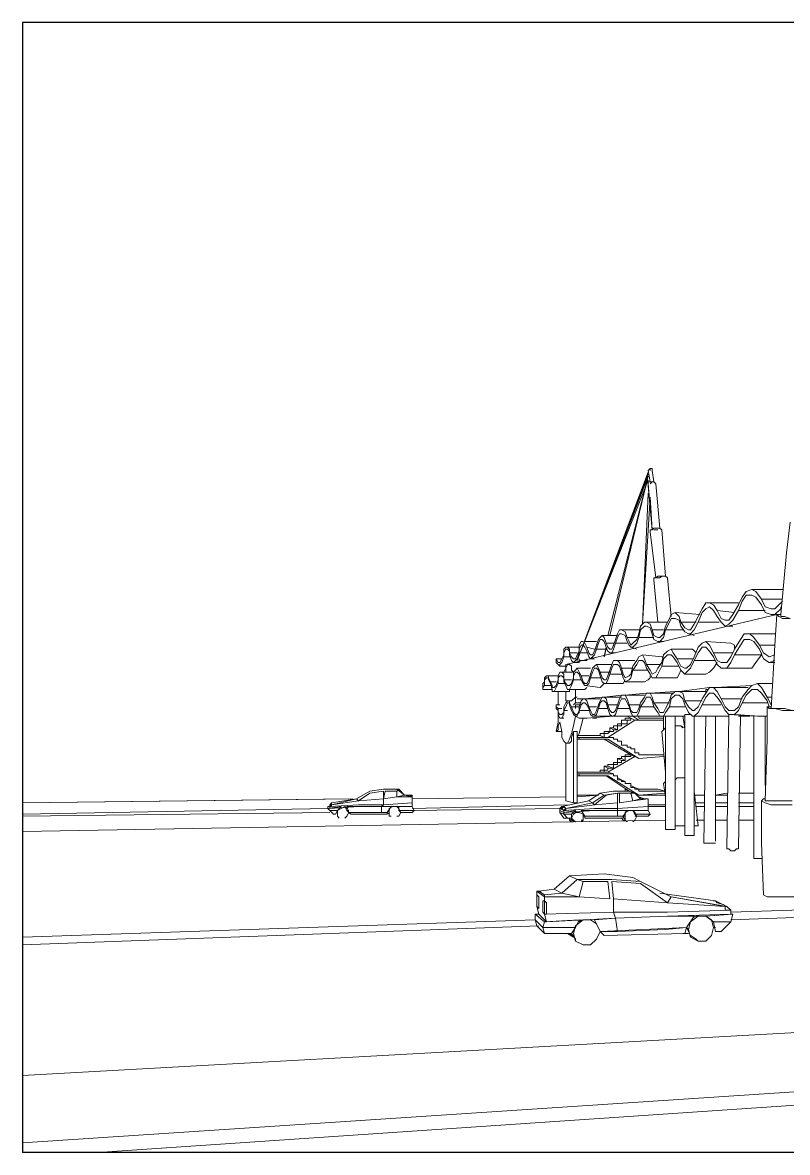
# Model space of a CAD drawing. Header units: millimetres. Extents: x 462 to 740, y -508 to -73.
# Drawn here: x 596.89 to 611.72, y -118.62 to -96.72 of the extents above; entities that cross this region are included whole.
import ezdxf

# ---------------------------------------------------------------- set-up
doc = ezdxf.new("R2010")
doc.units = ezdxf.units.MM
doc.header["$LTSCALE"] = 0.1

msp = doc.modelspace()

# ---------------------------------------------------------------- linework, layer by layer
for p, q in [((596.885, -96.719), (596.885, -118.621)), ((631.811, -96.719), (596.885, -96.719)), ((631.811, -118.621), (596.885, -118.621))]:
    msp.add_line(p, q)
at = {"color": 7, "lineweight": 0}
for points in [[(607.641, -109.087), (609.018, -105.474), (607.641, -109.087), (609.018, -105.437)], [(609.018, -105.586), (607.641, -109.087), (609.018, -105.511)], [(607.641, -109.087), (609.018, -105.511)], [(609.018, -105.511), (608.236, -108.602)], [(609.018, -105.511), (608.236, -108.602)], [(608.273, -108.602), (609.018, -105.511)], [(609.055, -105.363), (609.018, -105.4)], [(609.018, -105.4), (609.055, -105.623)], [(609.018, -105.4), (609.019, -105.4)], [(609.092, -105.363), (609.055, -105.363)], [(609.055, -105.4), (609.055, -105.363)], [(609.055, -105.4), (609.056, -105.4)], [(609.092, -105.4), (609.092, -105.363)], [(609.129, -105.623), (609.092, -105.4)], [(609.092, -105.4), (609.093, -105.4)], [(609.092, -105.4), (609.093, -105.4)], [(609.055, -105.623), (609.018, -105.623)], [(609.018, -105.623), (609.018, -105.66)], [(609.018, -105.697), (609.092, -106.554), (609.018, -105.66)], [(609.018, -105.66), (609.019, -105.66)], [(609.055, -105.66), (609.092, -105.623)], [(609.129, -105.623), (609.092, -105.623), (609.055, -105.623)], [(609.129, -105.623), (609.092, -105.623)], [(609.166, -105.66), (609.129, -105.623)], [(609.241, -106.517), (609.166, -105.66)], [(609.166, -105.66), (609.167, -105.66)], [(609.018, -105.846), (608.906, -108.379), (609.018, -105.846), (609.018, -105.846)], [(609.055, -105.921), (608.906, -108.379), (609.055, -105.921), (609.055, -105.921)], [(609.055, -105.921), (609.092, -106.554)], [(611.772, -106.405), (611.698, -107.001), (611.586, -108.192)], [(609.092, -106.554), (609.055, -106.554), (609.055, -106.592)], [(609.055, -106.592), (609.166, -107.485)], [(609.204, -106.517), (609.129, -106.517), (609.092, -106.554)], [(609.204, -106.554), (609.166, -106.554), (609.129, -106.554)], [(609.278, -106.592), (609.278, -106.554), (609.241, -106.517), (609.204, -106.517)], [(609.352, -107.448), (609.278, -106.554)], [(609.129, -107.522), (609.129, -107.485), (609.166, -107.485)], [(609.129, -107.522), (609.204, -108.342)], [(609.278, -107.448), (609.204, -107.448), (609.166, -107.485)], [(609.166, -107.485), (609.241, -107.485)], [(609.241, -107.485), (609.278, -107.448)], [(609.389, -107.485), (609.352, -107.448), (609.278, -107.448)], [(609.464, -108.23), (609.389, -107.485)], [(609.389, -107.522), (609.389, -107.485)], [(611.027, -107.709), (610.916, -107.746), (610.841, -107.858)], [(611.102, -107.746), (611.027, -107.709)], [(611.623, -107.709), (611.027, -107.709)], [(611.213, -107.895), (611.102, -107.746)], [(610.208, -107.969), (610.134, -107.969), (610.06, -108.081)], [(610.283, -108.007), (610.208, -107.969)], [(610.767, -107.969), (610.208, -107.969)], [(610.916, -107.821), (610.841, -107.932), (610.767, -108.118)], [(610.841, -107.858), (610.767, -108.007)], [(611.213, -108.007), (611.102, -107.858), (611.027, -107.821), (610.916, -107.821)], [(611.288, -108.044), (611.213, -107.895)], [(611.213, -107.895), (611.623, -107.895)], [(611.586, -107.969), (611.474, -108.081), (611.399, -108.081), (611.288, -108.044)], [(611.623, -107.932), (611.586, -107.969)], [(611.511, -108.192), (607.417, -109.161)], [(609.538, -108.155), (609.464, -108.192), (609.427, -108.268)], [(609.614, -108.23), (609.538, -108.155)], [(610.023, -108.192), (609.538, -108.155)], [(610.06, -108.081), (609.985, -108.23)], [(609.985, -108.342), (610.06, -108.155)], [(610.134, -108.081), (610.06, -108.155)], [(610.357, -108.23), (610.283, -108.118), (610.208, -108.044), (610.134, -108.081)], [(610.357, -108.118), (610.283, -108.007)], [(610.431, -108.268), (610.357, -108.118)], [(610.357, -108.118), (610.693, -108.155)], [(610.656, -108.192), (610.581, -108.305), (610.506, -108.305), (610.431, -108.268)], [(610.767, -108.007), (610.656, -108.192)], [(610.656, -108.305), (610.767, -108.118)], [(611.288, -108.118), (610.767, -108.118)], [(611.586, -108.081), (611.474, -108.192), (611.399, -108.192), (611.288, -108.155), (611.213, -108.007)], [(611.399, -108.192), (611.511, -108.192)], [(611.474, -108.081), (611.436, -108.081)], [(611.436, -108.081), (611.474, -108.081)], [(611.511, -108.192), (611.474, -108.788)], [(611.586, -108.192), (611.511, -108.192)], [(611.623, -108.268), (611.548, -108.23), (611.511, -108.192)], [(611.586, -108.081), (611.586, -108.044)], [(611.586, -108.23), (611.586, -108.192)], [(608.943, -108.417), (608.869, -108.491), (608.832, -108.64)], [(608.869, -108.417), (608.832, -108.565)], [(608.981, -108.342), (608.943, -108.342), (608.869, -108.417)], [(609.092, -108.565), (609.055, -108.454), (608.981, -108.417), (608.943, -108.417)], [(609.055, -108.379), (608.981, -108.342)], [(609.389, -108.342), (608.981, -108.342)], [(609.092, -108.491), (609.055, -108.379)], [(609.352, -108.417), (609.315, -108.565)], [(609.464, -108.268), (609.427, -108.342), (609.352, -108.491)], [(609.427, -108.268), (609.352, -108.417)], [(609.651, -108.417), (609.614, -108.305), (609.538, -108.268), (609.464, -108.268)], [(609.651, -108.342), (609.614, -108.23)], [(609.725, -108.454), (609.651, -108.342)], [(609.651, -108.342), (609.948, -108.342)], [(609.911, -108.491), (609.837, -108.565), (609.799, -108.565), (609.725, -108.528), (609.651, -108.417)], [(609.911, -108.379), (609.837, -108.491), (609.799, -108.491), (609.725, -108.454)], [(609.985, -108.23), (609.911, -108.379)], [(609.911, -108.491), (609.985, -108.342)], [(610.394, -108.342), (609.985, -108.342)], [(610.656, -108.305), (610.581, -108.379), (610.506, -108.417), (610.431, -108.342), (610.357, -108.23)], [(610.506, -108.417), (610.656, -108.417)], [(611.586, -108.23), (611.66, -108.23)], [(611.772, -108.268), (611.623, -108.268)], [(611.66, -108.23), (611.772, -108.268)], [(608.124, -108.602), (608.087, -108.64), (608.05, -108.677)], [(608.162, -108.64), (608.124, -108.602)], [(608.422, -108.602), (608.124, -108.602)], [(608.422, -108.565), (608.385, -108.677)], [(608.496, -108.491), (608.459, -108.491), (608.422, -108.565)], [(608.422, -108.64), (608.459, -108.565)], [(608.609, -108.714), (608.572, -108.602), (608.496, -108.565), (608.459, -108.565)], [(608.572, -108.528), (608.496, -108.491)], [(608.869, -108.491), (608.496, -108.491)], [(608.609, -108.64), (608.572, -108.528)], [(608.832, -108.565), (608.795, -108.677)], [(609.129, -108.602), (609.092, -108.491)], [(609.092, -108.491), (609.315, -108.491)], [(609.315, -108.64), (609.241, -108.714), (609.204, -108.714), (609.129, -108.677), (609.092, -108.565)], [(609.315, -108.565), (609.241, -108.64), (609.204, -108.64), (609.129, -108.602)], [(609.315, -108.64), (609.352, -108.491)], [(609.352, -108.491), (609.688, -108.491)], [(609.799, -108.565), (609.911, -108.602)], [(610.99, -108.565), (610.879, -108.565), (610.804, -108.677)], [(611.065, -108.64), (610.99, -108.565)], [(611.474, -108.565), (610.99, -108.565)], [(607.417, -108.825), (607.38, -108.864), (607.38, -108.975)], [(607.417, -108.825), (607.454, -108.825), (607.491, -108.864)], [(607.678, -108.825), (607.454, -108.825)], [(607.715, -108.714), (607.678, -108.788), (607.678, -108.901)], [(607.827, -108.901), (607.79, -108.825), (607.753, -108.788), (607.715, -108.788), (607.678, -108.864)], [(607.753, -108.714), (607.715, -108.714)], [(608.013, -108.714), (607.79, -108.714)], [(607.79, -108.751), (607.827, -108.825)], [(607.79, -108.751), (607.791, -108.751)], [(607.827, -108.825), (607.976, -108.864)], [(607.864, -108.938), (607.827, -108.825)], [(608.013, -108.788), (607.976, -108.901)], [(608.124, -108.677), (608.087, -108.677), (608.05, -108.751), (608.013, -108.864)], [(608.05, -108.677), (608.013, -108.788)], [(608.199, -108.825), (608.162, -108.714), (608.124, -108.677)], [(608.199, -108.751), (608.162, -108.64)], [(608.199, -108.864), (608.162, -109.012), (608.199, -108.825)], [(608.199, -108.825), (608.162, -109.012)], [(608.236, -108.825), (608.199, -108.751)], [(608.199, -108.751), (608.347, -108.751)], [(608.347, -108.864), (608.31, -108.938), (608.273, -108.938), (608.236, -108.901), (608.199, -108.825)], [(608.347, -108.788), (608.31, -108.864), (608.273, -108.864), (608.236, -108.825)], [(608.385, -108.677), (608.347, -108.788)], [(608.347, -108.864), (608.385, -108.751)], [(608.385, -108.751), (608.422, -108.64)], [(608.609, -108.751), (608.385, -108.751)], [(608.646, -108.714), (608.609, -108.64)], [(608.609, -108.64), (608.795, -108.64)], [(608.795, -108.751), (608.72, -108.825), (608.683, -108.825), (608.646, -108.788), (608.609, -108.714)], [(608.795, -108.677), (608.72, -108.751), (608.683, -108.788), (608.646, -108.714)], [(608.683, -108.825), (608.795, -108.864)], [(608.795, -108.751), (608.832, -108.64)], [(609.129, -108.64), (608.832, -108.64)], [(609.204, -108.714), (609.315, -108.714)], [(610.06, -108.825), (609.985, -108.938), (609.911, -109.087)], [(609.985, -108.825), (609.911, -109.012)], [(610.134, -108.714), (610.06, -108.751), (609.985, -108.825)], [(610.283, -109.012), (610.208, -108.901), (610.134, -108.825), (610.06, -108.825)], [(610.208, -108.788), (610.134, -108.714)], [(610.618, -108.751), (610.134, -108.714)], [(610.283, -108.938), (610.208, -108.788)], [(610.693, -108.788), (610.618, -108.751)], [(610.804, -108.677), (610.693, -108.864)], [(610.693, -108.975), (610.804, -108.788)], [(610.693, -108.864), (610.693, -108.788)], [(610.804, -108.788), (610.879, -108.677)], [(611.176, -108.864), (611.065, -108.714), (610.99, -108.677), (610.879, -108.677)], [(611.176, -108.788), (611.065, -108.64)], [(611.25, -108.938), (611.176, -108.788)], [(611.176, -108.788), (611.474, -108.788)], [(611.474, -108.788), (611.399, -110.017)], [(607.231, -109.05), (607.231, -109.124)], [(607.268, -109.124), (607.231, -109.05)], [(607.343, -109.05), (607.231, -109.05)], [(607.38, -108.975), (607.343, -109.05), (607.305, -109.124)], [(607.38, -109.012), (607.343, -109.124)], [(607.491, -108.975), (607.491, -108.901), (607.454, -108.864), (607.417, -108.864), (607.38, -108.938), (607.38, -109.012)], [(607.53, -109.012), (607.38, -109.012)], [(607.491, -108.864), (607.491, -108.938)], [(607.491, -108.938), (607.641, -108.938)], [(607.678, -108.938), (607.641, -109.05), (607.604, -109.087), (607.567, -109.124), (607.53, -109.087), (607.491, -108.975)], [(607.53, -109.012), (607.491, -108.938)], [(607.678, -108.901), (607.641, -108.975), (607.604, -109.05), (607.567, -109.05), (607.53, -109.012)], [(607.641, -109.05), (607.641, -109.087)], [(607.678, -108.864), (607.678, -108.938)], [(607.678, -108.938), (607.679, -108.938)], [(607.678, -109.087), (607.678, -109.05)], [(607.715, -108.938), (607.827, -108.938)], [(607.901, -109.05), (607.864, -109.012), (607.827, -108.901)], [(607.827, -109.087), (607.827, -109.05)], [(607.864, -108.938), (607.901, -108.975), (607.939, -108.975)], [(607.976, -108.975), (607.939, -109.012), (607.901, -109.05)], [(607.901, -109.05), (607.976, -109.05)], [(607.976, -108.901), (607.939, -108.975)], [(607.976, -108.975), (608.013, -108.864)], [(608.013, -108.864), (608.199, -108.864)], [(608.273, -108.938), (608.385, -108.938)], [(608.906, -108.975), (608.832, -109.012), (608.795, -109.087)], [(608.943, -109.05), (608.906, -108.975)], [(609.278, -109.012), (608.906, -108.975)], [(608.981, -109.161), (608.943, -109.05)], [(609.389, -108.975), (609.315, -109.05), (609.278, -109.198)], [(609.315, -108.975), (609.278, -109.124)], [(609.315, -109.012), (609.278, -109.012)], [(609.464, -108.864), (609.389, -108.901), (609.315, -108.975)], [(609.576, -109.124), (609.501, -109.012), (609.464, -108.975), (609.389, -108.975)], [(609.501, -108.938), (609.464, -108.864)], [(609.874, -108.864), (609.464, -108.864)], [(609.576, -109.05), (609.501, -108.938)], [(609.651, -109.198), (609.576, -109.05)], [(609.576, -109.05), (609.874, -109.05)], [(609.911, -109.012), (609.837, -109.161)], [(609.948, -108.938), (609.874, -108.864)], [(610.357, -109.087), (610.283, -108.938)], [(610.283, -108.938), (610.656, -108.938)], [(610.618, -109.124), (610.543, -109.235), (610.431, -109.235), (610.357, -109.161), (610.283, -109.012)], [(610.618, -109.012), (610.543, -109.124), (610.431, -109.124), (610.357, -109.087)], [(610.693, -108.864), (610.618, -109.012)], [(610.618, -109.124), (610.693, -108.975)], [(611.213, -108.975), (610.693, -108.975)], [(611.213, -108.975), (611.102, -109.124), (611.027, -109.235), (610.916, -109.235)], [(611.474, -109.087), (611.362, -109.124), (611.25, -109.05), (611.176, -108.864)], [(611.213, -108.975), (611.213, -108.938)], [(611.474, -108.975), (611.362, -109.012), (611.25, -108.938)], [(607.231, -109.124), (607.268, -109.161)], [(607.305, -109.124), (607.268, -109.124)], [(607.268, -109.161), (607.305, -109.198)], [(607.343, -109.124), (607.305, -109.161), (607.305, -109.198)], [(607.305, -109.198), (607.417, -109.198)], [(607.417, -109.235), (607.38, -109.31)], [(607.417, -109.161), (607.417, -109.31)], [(607.417, -109.235), (607.454, -109.161), (607.491, -109.161)], [(607.567, -109.31), (607.53, -109.273), (607.53, -109.198), (607.491, -109.161)], [(607.567, -109.124), (607.641, -109.124)], [(607.641, -109.235), (607.604, -109.273), (607.567, -109.31)], [(607.678, -109.087), (607.678, -109.124), (607.641, -109.124)], [(607.641, -109.087), (607.642, -109.087)], [(607.678, -109.31), (607.641, -109.235)], [(607.901, -109.235), (607.641, -109.235)], [(607.678, -109.087), (607.827, -109.087)], [(607.678, -109.087), (607.753, -109.087)], [(607.753, -109.087), (607.754, -109.087)], [(607.939, -109.235), (607.901, -109.347)], [(607.976, -109.198), (607.939, -109.235)], [(608.013, -109.235), (607.976, -109.235), (607.939, -109.31)], [(607.976, -109.198), (608.013, -109.161), (608.05, -109.235)], [(608.31, -109.161), (608.013, -109.161)], [(608.087, -109.384), (608.05, -109.273), (608.013, -109.235)], [(608.087, -109.31), (608.05, -109.235)], [(608.273, -109.273), (608.236, -109.384)], [(608.347, -109.161), (608.31, -109.235), (608.273, -109.347)], [(608.31, -109.161), (608.273, -109.273)], [(608.422, -109.087), (608.347, -109.087), (608.31, -109.161)], [(608.496, -109.31), (608.459, -109.198), (608.422, -109.161), (608.347, -109.161)], [(608.459, -109.124), (608.422, -109.087)], [(608.757, -109.087), (608.422, -109.087)], [(608.496, -109.235), (608.459, -109.124)], [(608.534, -109.347), (608.496, -109.235)], [(608.496, -109.235), (608.72, -109.235)], [(608.72, -109.198), (608.683, -109.347)], [(608.683, -109.421), (608.72, -109.273)], [(608.795, -109.087), (608.72, -109.198)], [(608.72, -109.273), (608.795, -109.161)], [(609.018, -109.273), (608.72, -109.273)], [(608.757, -109.087), (608.759, -109.087)], [(608.795, -109.161), (608.832, -109.087)], [(608.981, -109.235), (608.943, -109.124), (608.906, -109.087), (608.832, -109.087)], [(609.055, -109.273), (608.981, -109.161)], [(608.981, -109.161), (609.241, -109.161)], [(609.204, -109.347), (609.166, -109.421), (609.092, -109.421), (609.055, -109.347), (608.981, -109.235)], [(609.204, -109.235), (609.166, -109.31), (609.092, -109.347), (609.055, -109.273)], [(609.278, -109.124), (609.204, -109.235)], [(609.204, -109.347), (609.278, -109.198)], [(609.614, -109.198), (609.278, -109.198)], [(609.651, -109.273), (609.614, -109.347), (609.576, -109.421), (609.501, -109.421)], [(609.576, -109.124), (609.651, -109.273)], [(609.837, -109.161), (609.762, -109.235), (609.725, -109.235), (609.651, -109.198)], [(609.837, -109.235), (609.762, -109.31), (609.725, -109.347), (609.651, -109.273)], [(609.837, -109.235), (609.911, -109.087)], [(610.32, -109.087), (609.911, -109.087)], [(610.357, -109.124), (610.283, -109.235), (610.208, -109.31), (610.134, -109.347)], [(610.431, -109.235), (610.916, -109.235)], [(611.362, -109.124), (611.474, -109.124)], [(607.008, -109.497), (606.971, -109.534)], [(607.082, -109.384), (607.045, -109.384), (607.008, -109.421)], [(607.008, -109.46), (607.045, -109.421)], [(607.008, -109.421), (607.008, -109.497)], [(607.008, -109.571), (607.008, -109.46)], [(607.12, -109.534), (607.082, -109.46), (607.082, -109.421), (607.045, -109.421)], [(607.082, -109.421), (607.082, -109.384)], [(607.268, -109.384), (607.082, -109.384)], [(607.12, -109.497), (607.082, -109.421)], [(607.157, -109.571), (607.12, -109.497)], [(607.12, -109.497), (607.231, -109.497)], [(607.268, -109.46), (607.231, -109.571)], [(607.343, -109.31), (607.305, -109.31), (607.268, -109.384)], [(607.305, -109.384), (607.268, -109.421), (607.268, -109.534)], [(607.268, -109.384), (607.268, -109.46)], [(607.38, -109.497), (607.38, -109.421), (607.343, -109.384), (607.305, -109.384)], [(607.38, -109.347), (607.343, -109.31)], [(607.567, -109.31), (607.343, -109.31)], [(607.38, -109.46), (607.38, -109.347)], [(607.417, -109.534), (607.38, -109.46)], [(607.38, -109.46), (607.53, -109.46)], [(607.53, -109.571), (607.491, -109.645), (607.454, -109.645), (607.417, -109.571), (607.38, -109.497)], [(607.567, -109.421), (607.53, -109.534)], [(607.53, -109.571), (607.567, -109.46)], [(607.604, -109.31), (607.567, -109.384), (607.567, -109.46)], [(607.567, -109.31), (607.567, -109.421)], [(607.715, -109.46), (607.567, -109.46)], [(607.715, -109.46), (607.678, -109.347), (607.641, -109.31), (607.604, -109.31)], [(607.715, -109.384), (607.678, -109.31)], [(607.753, -109.497), (607.715, -109.384)], [(607.715, -109.384), (607.864, -109.384)], [(607.79, -109.571), (607.753, -109.534), (607.715, -109.46)], [(607.753, -109.497), (607.79, -109.534), (607.827, -109.534)], [(607.864, -109.46), (607.827, -109.534)], [(607.901, -109.347), (607.864, -109.46)], [(607.864, -109.534), (607.901, -109.421)], [(607.901, -109.421), (607.939, -109.31)], [(608.087, -109.421), (607.901, -109.421)], [(608.124, -109.421), (608.087, -109.31)], [(608.087, -109.31), (608.273, -109.31)], [(608.236, -109.46), (608.199, -109.534), (608.162, -109.534), (608.124, -109.497), (608.087, -109.384)], [(608.236, -109.384), (608.199, -109.46), (608.162, -109.46), (608.124, -109.421)], [(608.236, -109.46), (608.273, -109.347)], [(608.496, -109.347), (608.273, -109.347)], [(608.683, -109.421), (608.646, -109.46), (608.572, -109.497), (608.534, -109.421), (608.496, -109.31)], [(608.572, -109.46), (608.534, -109.534), (608.496, -109.534)], [(608.683, -109.347), (608.646, -109.384), (608.572, -109.421), (608.534, -109.347)], [(608.572, -109.497), (608.943, -109.497)], [(609.055, -109.384), (609.055, -109.421), (609.018, -109.46), (608.943, -109.497)], [(609.092, -109.421), (609.501, -109.421)], [(609.725, -109.347), (610.134, -109.347)], [(606.971, -109.534), (606.971, -109.571), (606.971, -109.608)], [(607.008, -109.571), (606.971, -109.608), (606.971, -109.645)], [(606.971, -109.608), (606.971, -109.645)], [(606.971, -109.645), (607.157, -109.645)], [(607.12, -109.571), (607.008, -109.571)], [(607.231, -109.608), (607.194, -109.683), (607.157, -109.683), (607.157, -109.645), (607.12, -109.534)], [(607.231, -109.571), (607.194, -109.608), (607.157, -109.608), (607.157, -109.571)], [(607.157, -109.683), (607.454, -109.683)], [(607.231, -109.608), (607.268, -109.534)], [(607.417, -109.534), (607.268, -109.534)], [(607.268, -109.906), (607.268, -109.72), (607.268, -109.683)], [(607.305, -109.683), (607.307, -109.683)], [(607.305, -109.683), (607.307, -109.683)], [(607.53, -109.534), (607.491, -109.571), (607.454, -109.571), (607.417, -109.534)], [(607.417, -109.683), (607.417, -109.869)], [(607.491, -109.645), (607.491, -109.683), (607.454, -109.683)], [(607.454, -109.645), (607.753, -109.645)], [(607.604, -109.645), (607.605, -109.645)], [(607.604, -109.645), (607.604, -109.72), (607.604, -109.794)], [(607.827, -109.608), (607.79, -109.645), (607.753, -109.645)], [(607.864, -109.534), (607.827, -109.571), (607.79, -109.571)], [(607.79, -109.571), (608.087, -109.608)], [(608.162, -109.534), (608.124, -109.571), (608.087, -109.608)], [(608.162, -109.534), (608.496, -109.534)], [(608.572, -109.757), (608.981, -109.72)], [(608.981, -109.72), (608.943, -109.794), (608.869, -109.906)], [(608.981, -109.72), (609.055, -109.72), (609.092, -109.794)], [(609.055, -109.72), (609.538, -109.683)], [(609.427, -109.72), (609.055, -109.72)], [(609.538, -109.683), (609.464, -109.757), (609.427, -109.869)], [(609.427, -109.72), (609.428, -109.72)], [(609.464, -109.72), (609.427, -109.72)], [(609.501, -109.72), (609.464, -109.72), (609.427, -109.72)], [(609.501, -109.72), (609.464, -109.72)], [(609.464, -109.72), (609.465, -109.72)], [(609.501, -109.72), (609.502, -109.72)], [(609.501, -109.72), (609.502, -109.72)], [(609.538, -109.683), (609.614, -109.683), (609.688, -109.72)], [(609.614, -109.683), (610.208, -109.608)], [(610.134, -109.683), (609.614, -109.683)], [(609.688, -109.72), (609.725, -109.869)], [(610.208, -109.608), (610.134, -109.72), (610.06, -109.831)], [(610.431, -109.906), (610.357, -109.794), (610.283, -109.72), (610.208, -109.72), (610.134, -109.794), (610.06, -109.943)], [(610.171, -109.645), (610.134, -109.645)], [(610.134, -109.645), (610.134, -109.72)], [(610.134, -109.645), (610.135, -109.645)], [(610.208, -109.608), (610.283, -109.608), (610.357, -109.683)], [(610.953, -109.608), (610.283, -109.608)], [(610.32, -109.608), (611.027, -109.571)], [(610.431, -109.831), (610.357, -109.683)], [(611.027, -109.571), (610.953, -109.645), (610.841, -109.794)], [(611.325, -109.869), (611.213, -109.72), (611.139, -109.645), (611.027, -109.645), (610.916, -109.757)], [(611.027, -109.571), (611.139, -109.534), (611.213, -109.608)], [(611.139, -109.534), (611.436, -109.534)], [(611.436, -109.534), (611.139, -109.534)], [(611.213, -109.608), (611.325, -109.794)], [(607.305, -109.943), (607.231, -109.943)], [(607.231, -109.943), (607.231, -109.98), (607.268, -110.017)], [(607.231, -109.943), (607.231, -109.98)], [(607.231, -109.943), (607.232, -109.943)], [(607.268, -109.906), (607.268, -109.943)], [(607.454, -109.869), (607.417, -109.906), (607.38, -109.98)], [(607.417, -109.869), (607.454, -109.869)], [(607.53, -110.055), (607.491, -109.943), (607.491, -109.906), (607.454, -109.906), (607.417, -109.98)], [(607.454, -109.869), (607.491, -109.869), (607.491, -109.906)], [(607.491, -109.869), (607.53, -109.869)], [(607.53, -109.869), (607.491, -109.869)], [(607.491, -109.906), (607.53, -109.98)], [(607.604, -109.794), (607.53, -109.869)], [(607.604, -109.906), (607.567, -109.943)], [(607.641, -109.794), (607.604, -109.794)], [(607.604, -109.906), (607.604, -109.794)], [(607.715, -109.906), (607.604, -109.906)], [(607.604, -109.943), (607.715, -109.943)], [(607.604, -109.943), (607.605, -109.943)], [(607.604, -110.017), (607.604, -109.943)], [(607.641, -109.831), (607.753, -109.831)], [(607.753, -109.831), (607.715, -109.869), (607.678, -109.98)], [(607.715, -109.943), (607.678, -110.055)], [(607.864, -110.017), (607.827, -109.943), (607.79, -109.906), (607.753, -109.906), (607.715, -109.943)], [(607.753, -109.831), (607.79, -109.831), (607.827, -109.869)], [(607.79, -109.831), (608.124, -109.794)], [(608.087, -109.831), (607.79, -109.831)], [(607.827, -109.869), (607.864, -109.98)], [(608.05, -109.943), (608.013, -110.055), (607.976, -110.13)], [(608.124, -109.794), (608.087, -109.869), (608.05, -109.943)], [(608.087, -109.906), (608.05, -110.017)], [(608.124, -109.869), (608.087, -109.906)], [(608.162, -109.794), (608.124, -109.794)], [(608.124, -109.869), (608.162, -109.869)], [(608.162, -109.794), (608.496, -109.757)], [(608.496, -109.794), (608.162, -109.794)], [(608.199, -109.831), (608.162, -109.794)], [(608.236, -110.017), (608.199, -109.906), (608.162, -109.869)], [(608.199, -109.831), (608.236, -109.943)], [(608.236, -109.943), (608.422, -109.943)], [(608.422, -109.943), (608.385, -110.055), (608.347, -110.093), (608.31, -110.093), (608.273, -110.055), (608.236, -109.943)], [(608.496, -109.757), (608.459, -109.831), (608.422, -109.943)], [(608.459, -109.906), (608.422, -110.017)], [(608.646, -109.98), (608.609, -109.906), (608.572, -109.831), (608.496, -109.831), (608.459, -109.906)], [(608.496, -109.757), (608.572, -109.757), (608.609, -109.831)], [(608.943, -109.757), (608.572, -109.757)], [(608.609, -109.831), (608.646, -109.943)], [(608.869, -109.943), (608.646, -109.943)], [(608.646, -109.943), (608.683, -110.055)], [(608.869, -109.906), (608.832, -110.017), (608.795, -110.093), (608.72, -110.093)], [(608.943, -109.869), (608.869, -109.98)], [(609.129, -109.98), (609.092, -109.869), (609.055, -109.794), (608.981, -109.794), (608.943, -109.869)], [(609.092, -109.794), (609.129, -109.906)], [(609.427, -109.869), (609.352, -110.017), (609.315, -110.093), (609.241, -110.093), (609.204, -110.017), (609.129, -109.906)], [(609.129, -109.906), (609.427, -109.906)], [(609.464, -109.831), (609.427, -109.98)], [(609.725, -109.943), (609.688, -109.831), (609.614, -109.757), (609.538, -109.757), (609.464, -109.831)], [(610.06, -109.831), (609.985, -109.98), (609.911, -110.055), (609.874, -110.055), (609.799, -109.98), (609.725, -109.869)], [(610.06, -109.869), (609.725, -109.869)], [(609.725, -109.943), (609.799, -110.093)], [(610.06, -109.943), (609.985, -110.093)], [(610.431, -109.943), (610.06, -109.943)], [(610.841, -109.794), (610.767, -109.98), (610.693, -110.055), (610.581, -110.055), (610.506, -109.98), (610.431, -109.831)], [(610.431, -109.831), (610.841, -109.831)], [(610.581, -110.13), (610.506, -110.055), (610.431, -109.906)], [(610.841, -109.906), (610.767, -110.055)], [(610.916, -109.757), (610.841, -109.906)], [(610.841, -109.906), (611.325, -109.906)], [(611.325, -109.794), (611.399, -109.943)], [(611.325, -109.794), (611.399, -109.794)], [(611.325, -109.869), (611.362, -109.98)], [(611.399, -109.943), (611.4, -109.943)], [(607.268, -110.055), (607.231, -110.017), (607.231, -109.98)], [(607.268, -110.13), (607.268, -110.279), (607.231, -110.464)], [(607.268, -110.017), (607.343, -110.017)], [(607.268, -110.093), (607.268, -110.017)], [(607.268, -110.055), (607.268, -110.13)], [(607.268, -110.055), (607.269, -110.055)], [(607.305, -110.13), (607.268, -110.093)], [(607.268, -110.13), (607.305, -110.204)], [(607.38, -109.98), (607.38, -110.093), (607.343, -110.13), (607.305, -110.13)], [(607.38, -110.13), (607.343, -110.204), (607.305, -110.204)], [(607.417, -109.98), (607.38, -110.055)], [(607.38, -110.055), (607.454, -110.055)], [(607.38, -110.055), (607.38, -110.13)], [(607.53, -109.98), (607.678, -109.98)], [(607.678, -109.98), (607.678, -110.093), (607.641, -110.13), (607.604, -110.13), (607.567, -110.093), (607.53, -109.98)], [(607.604, -110.167), (607.567, -110.13), (607.53, -110.055)], [(607.567, -110.353), (607.604, -110.167)], [(607.641, -110.13), (607.641, -110.167), (607.604, -110.167)], [(607.604, -110.167), (607.678, -110.204)], [(607.678, -110.055), (607.641, -110.13)], [(607.678, -110.055), (607.864, -110.055)], [(607.827, -110.204), (608.347, -110.167)], [(607.864, -109.98), (608.013, -109.98)], [(607.939, -110.13), (607.901, -110.055), (607.864, -109.98)], [(607.864, -110.017), (607.901, -110.13)], [(607.976, -110.167), (607.939, -110.167), (607.901, -110.13)], [(607.976, -110.13), (607.939, -110.13)], [(607.939, -110.167), (608.72, -110.167)], [(607.976, -110.167), (608.013, -110.13)], [(608.05, -110.017), (608.013, -110.13)], [(608.05, -110.017), (608.236, -110.017)], [(608.236, -110.017), (608.273, -110.13)], [(608.273, -110.13), (608.31, -110.167)], [(608.385, -110.13), (608.347, -110.167), (608.31, -110.167)], [(608.31, -110.167), (609.129, -110.167)], [(608.422, -110.017), (608.385, -110.13)], [(608.422, -110.017), (608.646, -110.017)], [(608.609, -110.167), (608.683, -110.204)], [(608.72, -110.167), (608.683, -110.093), (608.646, -109.98)], [(608.72, -110.093), (608.683, -110.055)], [(608.832, -110.093), (608.795, -110.167), (608.72, -110.167)], [(608.72, -110.167), (608.757, -110.167)], [(608.72, -110.167), (609.352, -110.167)], [(608.832, -110.241), (608.72, -110.167)], [(608.869, -109.98), (608.832, -110.093)], [(608.832, -110.204), (608.832, -110.167)], [(608.869, -109.98), (609.129, -109.98)], [(609.241, -110.167), (609.204, -110.093), (609.129, -109.98)], [(609.129, -110.167), (609.166, -110.167)], [(609.352, -110.093), (609.315, -110.167), (609.241, -110.167)], [(609.241, -110.167), (609.725, -110.167)], [(609.315, -110.167), (609.315, -110.427)], [(609.427, -109.98), (609.352, -110.093)], [(609.352, -110.167), (609.352, -112.364)], [(609.427, -109.98), (609.725, -109.98)], [(609.538, -110.167), (609.651, -110.167)], [(609.538, -112.364), (609.538, -110.167)], [(609.651, -110.167), (609.688, -110.167)], [(609.725, -110.39), (609.688, -110.167)], [(609.799, -110.13), (609.762, -110.13), (609.725, -110.13)], [(609.725, -110.13), (609.725, -112.476)], [(609.799, -110.093), (609.874, -110.167)], [(609.799, -110.13), (609.837, -110.13)], [(609.985, -110.093), (609.911, -110.167), (609.874, -110.167)], [(609.874, -110.167), (610.581, -110.167)], [(609.911, -110.167), (610.134, -110.167)], [(609.911, -112.476), (609.911, -110.167)], [(610.134, -110.167), (610.097, -112.625)], [(610.32, -112.588), (610.32, -110.167)], [(610.581, -110.13), (610.543, -112.736)], [(610.767, -110.055), (610.693, -110.13), (610.581, -110.13)], [(610.581, -110.13), (611.102, -110.167)], [(611.176, -110.167), (610.693, -110.13), (611.139, -110.167)], [(610.767, -112.736), (610.804, -110.13)], [(610.767, -110.167), (610.916, -110.167)], [(610.916, -110.167), (610.99, -110.167)], [(611.065, -110.167), (611.065, -112.922)], [(611.102, -110.167), (611.103, -110.167)], [(611.213, -110.167), (611.176, -110.167), (611.139, -110.167)], [(611.288, -110.167), (611.25, -110.167), (611.213, -110.167)], [(611.325, -109.98), (611.325, -110.613), (611.288, -111.805)], [(611.288, -110.167), (611.325, -110.167)], [(611.288, -111.508), (611.288, -110.167)], [(611.474, -110.017), (611.362, -110.017), (611.325, -109.98), (611.399, -109.98)], [(611.436, -110.017), (611.399, -110.017)], [(611.436, -110.017), (611.511, -110.017)], [(611.846, -110.055), (611.623, -110.055), (611.474, -110.017)], [(611.511, -110.017), (611.66, -110.017)], [(611.66, -110.017), (611.809, -110.055)], [(607.305, -110.279), (607.268, -110.353), (607.268, -110.427)], [(607.305, -110.204), (607.38, -110.204)], [(607.305, -110.279), (607.307, -110.279)], [(607.305, -110.279), (607.307, -110.279)], [(607.454, -110.689), (607.417, -110.689), (607.38, -110.651), (607.343, -110.576), (607.343, -110.464), (607.305, -110.279)], [(607.305, -110.279), (607.307, -110.279)], [(607.567, -110.353), (607.53, -110.502)], [(607.715, -110.353), (607.678, -110.502), (607.641, -110.576)], [(607.678, -110.204), (607.827, -110.204)], [(607.715, -110.353), (607.753, -110.204)], [(607.827, -110.204), (607.828, -110.204)], [(607.939, -110.204), (608.013, -110.204)], [(608.013, -110.204), (608.014, -110.204)], [(608.236, -110.576), (608.757, -110.241)], [(608.347, -110.353), (608.422, -110.353)], [(608.422, -110.353), (608.347, -110.353)], [(608.347, -110.353), (608.347, -110.39)], [(608.422, -110.316), (608.496, -110.316)], [(608.422, -110.316), (608.422, -110.353)], [(608.422, -110.353), (608.496, -110.353)], [(608.422, -110.353), (608.496, -110.353)], [(608.422, -110.427), (608.422, -110.353)], [(608.496, -110.241), (608.496, -110.316)], [(608.609, -110.241), (608.496, -110.241)], [(608.496, -110.316), (608.609, -110.316)], [(608.496, -110.353), (608.496, -110.316)], [(608.572, -110.204), (608.572, -110.241)], [(608.683, -110.204), (608.572, -110.204)], [(608.609, -110.241), (608.683, -110.241)], [(608.609, -110.316), (608.609, -110.241)], [(608.757, -110.241), (608.683, -110.204)], [(608.683, -110.241), (608.683, -110.204)], [(608.757, -110.241), (608.832, -110.241)], [(609.315, -110.204), (608.832, -110.204)], [(608.832, -110.241), (609.315, -110.241)], [(609.725, -110.39), (609.651, -110.353), (609.538, -110.353)], [(609.538, -110.353), (609.576, -110.353)], [(609.576, -110.353), (609.651, -110.353), (609.688, -110.39)], [(607.268, -110.427), (607.231, -110.464)], [(607.231, -110.464), (607.343, -110.464)], [(607.53, -110.502), (607.491, -110.613), (607.454, -110.689)], [(607.53, -110.576), (607.53, -110.651), (607.491, -110.689), (607.454, -110.689)], [(607.567, -110.464), (607.53, -110.576)], [(607.641, -110.464), (607.567, -110.464)], [(607.567, -111.843), (607.567, -110.464)], [(607.641, -111.843), (607.641, -110.464)], [(608.087, -110.539), (607.641, -110.539)], [(607.678, -110.576), (607.641, -110.576)], [(607.678, -110.613), (607.678, -110.576)], [(607.678, -110.576), (608.347, -110.576)], [(608.087, -110.502), (608.162, -110.502)], [(608.162, -110.502), (608.087, -110.502)], [(608.087, -110.502), (608.087, -110.539)], [(608.162, -110.576), (608.087, -110.539)], [(608.162, -110.464), (608.273, -110.464)], [(608.273, -110.464), (608.162, -110.464)], [(608.162, -110.464), (608.162, -110.502)], [(608.236, -110.502), (608.162, -110.502)], [(608.236, -110.502), (608.162, -110.502)], [(608.162, -110.576), (608.162, -110.502)], [(608.162, -110.576), (608.236, -110.576)], [(608.236, -110.502), (608.273, -110.464)], [(608.347, -110.576), (608.236, -110.576)], [(608.273, -110.39), (608.347, -110.427)], [(608.347, -110.39), (608.273, -110.39)], [(608.273, -110.39), (608.273, -110.464)], [(608.347, -110.464), (608.273, -110.464)], [(608.273, -110.464), (608.347, -110.464)], [(608.347, -110.39), (608.422, -110.427)], [(608.422, -110.427), (608.347, -110.427)], [(608.347, -110.464), (608.347, -110.427)], [(608.347, -110.613), (608.347, -110.576)], [(609.315, -110.427), (609.278, -110.464)], [(609.278, -110.464), (609.352, -111.247)], [(609.352, -110.39), (609.315, -110.427)], [(607.417, -110.689), (607.417, -111.805)], [(607.417, -110.689), (607.454, -110.689)], [(607.641, -110.613), (607.678, -110.613)], [(607.678, -110.613), (608.236, -110.613)], [(608.162, -110.613), (608.683, -110.912)], [(608.832, -110.986), (608.236, -110.613)], [(608.422, -110.613), (608.347, -110.613)], [(608.347, -110.613), (608.422, -110.613)], [(608.422, -110.651), (608.422, -110.613)], [(608.496, -110.651), (608.422, -110.651)], [(608.422, -110.651), (608.496, -110.651)], [(608.496, -110.726), (608.496, -110.651)], [(608.609, -110.726), (608.496, -110.726)], [(608.496, -110.726), (608.609, -110.726)], [(608.609, -110.763), (608.609, -110.726)], [(608.609, -110.763), (608.683, -110.763)], [(608.683, -110.763), (608.609, -110.763)], [(608.683, -110.8), (608.683, -110.763)], [(608.757, -110.8), (608.683, -110.8)], [(608.683, -110.8), (608.757, -110.8)], [(608.757, -110.874), (608.757, -110.8)], [(608.236, -111.247), (608.757, -110.949)], [(608.422, -110.986), (608.496, -111.023)], [(608.496, -110.986), (608.422, -110.986)], [(608.422, -110.986), (608.422, -111.06)], [(608.496, -110.949), (608.496, -110.986)], [(608.572, -110.949), (608.496, -110.949)], [(608.572, -110.949), (608.496, -110.949)], [(608.572, -111.023), (608.496, -110.986)], [(608.496, -111.023), (608.572, -111.023)], [(608.496, -111.06), (608.496, -111.023)], [(608.572, -110.912), (608.572, -110.949)], [(608.683, -110.912), (608.572, -110.912)], [(608.646, -110.912), (608.572, -110.912)], [(608.572, -110.949), (608.683, -110.949)], [(608.572, -110.949), (608.683, -110.949)], [(608.572, -111.023), (608.572, -110.949)], [(608.757, -110.949), (608.683, -110.912)], [(608.683, -110.949), (608.683, -110.912)], [(608.757, -110.874), (608.832, -110.874)], [(608.832, -110.874), (608.757, -110.874)], [(608.757, -110.949), (608.832, -110.986)], [(608.832, -110.912), (608.832, -110.874)], [(608.832, -110.912), (609.315, -110.912)], [(609.204, -110.912), (608.832, -110.912)], [(608.832, -110.986), (609.315, -110.949)], [(609.315, -110.912), (609.204, -110.912)], [(608.087, -111.247), (607.641, -111.247)], [(608.087, -111.209), (608.087, -111.247)], [(608.162, -111.209), (608.087, -111.209)], [(608.162, -111.209), (608.087, -111.209)], [(608.162, -111.247), (608.087, -111.247)], [(608.162, -111.135), (608.236, -111.172)], [(608.236, -111.135), (608.162, -111.135)], [(608.162, -111.135), (608.162, -111.209)], [(608.236, -111.209), (608.162, -111.209)], [(608.236, -111.209), (608.162, -111.209)], [(608.162, -111.247), (608.162, -111.209)], [(608.162, -111.247), (608.236, -111.247)], [(608.236, -111.098), (608.347, -111.098)], [(608.347, -111.098), (608.236, -111.098)], [(608.236, -111.098), (608.236, -111.135)], [(608.236, -111.135), (608.347, -111.172)], [(608.347, -111.172), (608.236, -111.172)], [(608.236, -111.209), (608.236, -111.172)], [(608.347, -111.284), (608.236, -111.247)], [(608.347, -111.06), (608.422, -111.06)], [(608.422, -111.06), (608.347, -111.06)], [(608.347, -111.06), (608.347, -111.098)], [(608.422, -111.098), (608.347, -111.098)], [(608.347, -111.098), (608.422, -111.098)], [(608.347, -111.172), (608.347, -111.098)], [(608.422, -111.06), (608.496, -111.06)], [(608.422, -111.06), (608.496, -111.06)], [(608.422, -111.098), (608.422, -111.06)], [(607.678, -111.284), (607.641, -111.284)], [(607.641, -111.322), (607.678, -111.322)], [(607.678, -111.322), (607.678, -111.284)], [(608.347, -111.284), (607.678, -111.284)], [(607.678, -111.322), (608.236, -111.322)], [(608.199, -111.322), (608.646, -111.619)], [(608.832, -111.693), (608.236, -111.322)], [(608.347, -111.322), (608.347, -111.284)], [(608.347, -111.322), (608.422, -111.322)], [(608.422, -111.322), (608.347, -111.322)], [(608.422, -111.396), (608.422, -111.322)], [(608.496, -111.396), (608.422, -111.359)], [(608.422, -111.396), (608.496, -111.396)], [(608.496, -111.433), (608.496, -111.396)], [(608.572, -111.433), (608.496, -111.396)], [(608.496, -111.433), (608.572, -111.433)], [(608.572, -111.47), (608.572, -111.433)], [(608.683, -111.47), (608.572, -111.47)], [(608.572, -111.47), (608.683, -111.47)], [(608.683, -111.545), (608.683, -111.47)], [(609.352, -111.433), (609.315, -111.47)], [(609.315, -111.47), (609.352, -111.731)], [(609.725, -111.359), (609.688, -111.359), (609.576, -111.359), (609.538, -111.396)], [(604.142, -111.582), (604.179, -111.582), (603.882, -111.582), (603.622, -111.619), (603.36, -111.768), (602.877, -111.843)], [(603.622, -111.619), (603.36, -111.768)], [(603.622, -111.619), (603.36, -111.768)], [(603.622, -111.619), (603.36, -111.768)], [(603.622, -111.656), (603.398, -111.805), (603.36, -111.768)], [(603.882, -111.582), (603.622, -111.619)], [(603.622, -111.656), (603.882, -111.619), (603.882, -111.768)], [(604.142, -111.582), (603.882, -111.582)], [(603.882, -111.768), (603.919, -111.619)], [(604.142, -111.731), (604.142, -111.619), (603.919, -111.619)], [(604.142, -111.619), (604.179, -111.582)], [(604.142, -111.731), (604.291, -111.693), (604.179, -111.582)], [(604.142, -111.582), (604.291, -111.693)], [(604.44, -111.693), (604.44, -111.731), (604.291, -111.693), (604.44, -111.693), (604.44, -111.693)], [(604.402, -111.693), (604.404, -111.693)], [(604.44, -111.731), (604.402, -111.693)], [(608.05, -111.693), (607.641, -111.693)], [(608.05, -111.693), (607.641, -111.731)], [(608.087, -111.656), (607.864, -111.805)], [(608.162, -111.693), (607.939, -111.843)], [(608.199, -111.693), (607.976, -111.88), (607.939, -111.843)], [(608.162, -111.693), (607.939, -111.843)], [(607.939, -111.843), (608.162, -111.693)], [(608.646, -111.619), (608.757, -111.656), (608.422, -111.656), (608.162, -111.693), (608.087, -111.656)], [(608.347, -111.619), (608.087, -111.656)], [(608.199, -111.693), (608.422, -111.656), (608.422, -111.843)], [(608.646, -111.619), (608.347, -111.619)], [(608.459, -111.843), (608.459, -111.656)], [(608.72, -111.805), (608.683, -111.656), (608.459, -111.656)], [(608.609, -111.582), (608.572, -111.582)], [(608.572, -111.582), (608.572, -111.619)], [(608.646, -111.619), (608.572, -111.582)], [(608.646, -111.619), (608.72, -111.656)], [(608.646, -111.619), (608.647, -111.619)], [(608.757, -111.545), (608.683, -111.508)], [(608.683, -111.545), (608.757, -111.545)], [(608.683, -111.656), (608.757, -111.656)], [(608.757, -111.582), (608.757, -111.545)], [(608.832, -111.582), (608.757, -111.545)], [(608.757, -111.582), (608.832, -111.582)], [(608.869, -111.768), (608.757, -111.656)], [(608.757, -111.656), (608.832, -111.693)], [(609.352, -111.693), (608.795, -111.693)], [(609.352, -111.693), (608.795, -111.693)], [(609.204, -111.582), (608.832, -111.582)], [(608.832, -111.619), (608.832, -111.582)], [(608.832, -111.619), (609.352, -111.619)], [(608.832, -111.693), (609.352, -111.656)], [(609.352, -111.619), (609.204, -111.582)], [(609.985, -112.289), (609.911, -111.619)], [(610.097, -111.693), (609.911, -111.693)], [(610.097, -111.693), (609.911, -111.693)], [(610.543, -111.656), (610.32, -111.693)], [(610.543, -111.693), (610.32, -111.693)], [(611.065, -111.656), (610.767, -111.656)], [(611.065, -111.656), (610.767, -111.656)], [(603.286, -111.768), (596.885, -111.843)], [(603.249, -111.768), (596.885, -111.843)], [(602.84, -111.918), (602.803, -111.918)], [(602.989, -111.992), (603.063, -111.918), (602.803, -111.955)], [(602.803, -111.918), (602.803, -111.955)], [(602.877, -111.843), (602.84, -111.88), (602.877, -111.843), (602.877, -111.843)], [(602.877, -111.88), (602.84, -111.918), (602.877, -111.88), (602.877, -111.843)], [(603.398, -111.88), (602.84, -111.918)], [(602.84, -111.955), (602.84, -111.918), (602.84, -111.88), (602.84, -111.918)], [(602.877, -111.88), (602.877, -111.918), (602.84, -111.918)], [(602.84, -111.88), (602.84, -111.918)], [(603.063, -111.918), (602.84, -111.955)], [(603.398, -111.918), (602.84, -111.955), (602.84, -111.918)], [(603.398, -111.805), (602.877, -111.88), (603.36, -111.768)], [(603.36, -111.768), (602.877, -111.88), (602.877, -111.843)], [(602.877, -111.843), (602.878, -111.843)], [(603.063, -111.918), (603.026, -111.955)], [(603.212, -112.029), (603.175, -111.992), (603.137, -111.918), (603.063, -111.955)], [(603.175, -111.955), (603.137, -111.918)], [(603.137, -111.918), (603.175, -111.955)], [(603.398, -112.029), (603.212, -112.029), (603.175, -111.918), (603.398, -111.918)], [(603.398, -111.805), (603.882, -111.768), (603.882, -111.88)], [(603.398, -111.88), (603.882, -111.88), (603.845, -111.918)], [(603.398, -111.918), (603.845, -111.918), (603.845, -112.029), (603.398, -112.029)], [(604.031, -111.918), (603.845, -111.918)], [(603.845, -112.029), (603.956, -112.029), (604.031, -111.918)], [(603.845, -111.918), (604.44, -111.918), (604.142, -111.918)], [(603.882, -111.768), (604.142, -111.731)], [(604.44, -111.918), (604.44, -111.843), (603.882, -111.88)], [(604.179, -111.955), (604.142, -111.918), (604.068, -111.918), (603.994, -111.955), (604.068, -111.918)], [(604.142, -111.731), (604.44, -111.731)], [(604.217, -112.029), (604.179, -111.955), (604.142, -111.918)], [(604.179, -111.955), (604.179, -111.918), (604.142, -111.918)], [(604.179, -111.955), (604.179, -111.918), (604.142, -111.918)], [(604.142, -111.918), (604.179, -111.955)], [(604.44, -111.918), (604.179, -111.918), (604.179, -111.992)], [(604.44, -111.918), (604.477, -111.992), (604.179, -111.992)], [(604.44, -111.843), (604.44, -111.731)], [(607.417, -111.731), (604.44, -111.768)], [(607.417, -111.731), (604.44, -111.768)], [(604.44, -111.843), (604.44, -111.768)], [(604.44, -111.843), (604.44, -111.768)], [(604.44, -111.955), (607.454, -111.88)], [(604.44, -111.918), (604.441, -111.918)], [(607.305, -111.955), (607.343, -111.918), (607.343, -111.955), (607.305, -111.955), (607.305, -111.955)], [(607.343, -111.918), (607.864, -111.805), (607.939, -111.843), (607.417, -111.955), (607.343, -111.918), (607.343, -111.918)], [(607.343, -111.918), (607.344, -111.918)], [(607.343, -111.918), (607.344, -111.918)], [(607.343, -111.918), (607.38, -111.918), (607.343, -111.955)], [(607.417, -111.955), (607.38, -111.918)], [(607.417, -111.805), (607.567, -111.843)], [(607.976, -111.88), (607.417, -111.955), (607.939, -111.843)], [(607.567, -111.843), (607.641, -111.843)], [(608.422, -111.955), (608.422, -111.843), (607.976, -111.88)], [(609.018, -111.992), (609.018, -111.918), (608.422, -111.955)], [(608.459, -111.843), (608.72, -111.805)], [(608.869, -111.768), (608.72, -111.805), (609.018, -111.768)], [(608.943, -111.768), (608.832, -111.731)], [(608.943, -111.768), (609.018, -111.768), (608.869, -111.768)], [(609.018, -111.768), (608.906, -111.768)], [(609.018, -111.918), (609.018, -111.768)], [(609.018, -111.918), (609.018, -111.805), (609.018, -111.843)], [(609.018, -111.918), (609.018, -111.843)], [(609.018, -111.88), (609.352, -111.88)], [(609.352, -111.918), (609.018, -111.918)], [(609.948, -111.843), (610.097, -111.843)], [(610.097, -111.918), (609.948, -111.918)], [(610.32, -111.843), (610.543, -111.843)], [(610.543, -111.918), (610.32, -111.918)], [(610.767, -111.843), (611.065, -111.843)], [(611.065, -111.918), (610.767, -111.918)], [(611.25, -111.768), (611.213, -111.805)], [(611.213, -111.805), (611.213, -112.625)], [(611.288, -111.843), (611.213, -111.805)], [(611.288, -111.768), (611.25, -111.768)], [(611.325, -111.805), (611.288, -111.805)], [(611.399, -111.88), (611.288, -111.843)], [(611.325, -111.805), (611.436, -111.805)], [(611.809, -111.88), (611.623, -111.88), (611.399, -111.88)], [(611.436, -111.805), (611.586, -111.805)], [(611.586, -111.805), (611.809, -111.805)], [(596.885, -112.066), (602.803, -111.955)], [(602.84, -112.029), (596.885, -112.103)], [(602.803, -111.955), (602.84, -111.992)], [(602.914, -112.066), (602.84, -111.992), (602.989, -111.992)], [(602.914, -112.066), (602.951, -112.066), (602.989, -111.992)], [(603.063, -111.955), (602.989, -111.992), (602.989, -112.029)], [(602.989, -111.992), (602.989, -112.029), (602.989, -112.103)], [(602.989, -112.029), (602.99, -112.029)], [(602.989, -112.029), (602.99, -112.029)], [(602.989, -112.066), (602.989, -112.103), (603.026, -112.141)], [(603.137, -112.141), (603.175, -112.103), (603.212, -112.029)], [(603.212, -111.992), (603.175, -111.992)], [(603.212, -112.029), (603.175, -111.992)], [(603.175, -111.992), (603.212, -112.029)], [(603.956, -112.066), (603.249, -112.066), (603.212, -112.029), (603.956, -112.029), (603.956, -112.066), (603.956, -112.066)], [(603.212, -112.029), (603.213, -112.029)], [(603.956, -112.029), (603.994, -112.066)], [(603.956, -112.029), (603.994, -112.066)], [(603.994, -111.955), (603.994, -112.029), (603.994, -111.955), (603.994, -111.955)], [(603.994, -112.029), (603.994, -112.103), (603.994, -112.029), (603.994, -112.029)], [(603.994, -112.103), (604.031, -112.103)], [(604.142, -112.103), (604.179, -112.103), (604.217, -112.029)], [(604.179, -111.992), (604.217, -112.029)], [(604.217, -112.029), (604.44, -112.029), (604.477, -111.992)], [(607.305, -111.955), (604.44, -111.992)], [(607.38, -112.029), (607.305, -111.992), (607.305, -111.955), (607.38, -111.992), (607.38, -112.029), (607.38, -112.029)], [(607.305, -111.992), (607.307, -111.992)], [(607.305, -111.992), (607.305, -112.029)], [(607.305, -111.992), (607.38, -112.029), (607.38, -112.066)], [(607.305, -112.029), (607.38, -112.141)], [(607.305, -112.029), (607.38, -112.066)], [(607.417, -111.955), (607.38, -111.992), (607.343, -111.955)], [(607.976, -111.955), (607.38, -111.992)], [(607.417, -111.955), (607.417, -111.992), (607.38, -111.992)], [(607.53, -112.066), (607.604, -111.992), (607.38, -112.029), (607.604, -111.992)], [(607.38, -112.029), (607.976, -111.992)], [(607.454, -112.141), (607.53, -112.141), (607.53, -112.066), (607.38, -112.066)], [(607.38, -112.066), (607.454, -112.141), (607.38, -112.141)], [(607.604, -112.029), (607.567, -112.066), (607.53, -112.141)], [(607.678, -112.029), (607.604, -112.029), (607.604, -111.992)], [(607.753, -112.103), (607.753, -112.066), (607.678, -112.029)], [(607.976, -112.103), (607.79, -112.103), (607.715, -111.992), (607.976, -111.992)], [(607.715, -112.215), (607.753, -112.178), (607.753, -112.103)], [(607.753, -112.066), (607.754, -112.066)], [(607.753, -112.066), (607.754, -112.066)], [(607.753, -112.066), (607.754, -112.066)], [(607.753, -112.103), (607.754, -112.103)], [(607.753, -112.103), (607.79, -112.103)], [(608.534, -112.141), (607.79, -112.141), (607.79, -112.103), (608.534, -112.103), (608.534, -112.141), (608.534, -112.141)], [(607.976, -111.955), (608.422, -111.955), (608.422, -111.992)], [(607.976, -111.992), (608.422, -111.992), (608.422, -112.103), (607.976, -112.103)], [(608.609, -111.992), (608.422, -111.992)], [(608.422, -112.103), (608.534, -112.103), (608.609, -111.992)], [(608.422, -111.992), (609.018, -111.992), (608.72, -111.992)], [(608.572, -112.103), (608.534, -112.103)], [(608.572, -112.178), (608.534, -112.103)], [(608.609, -111.992), (608.572, -112.029), (608.646, -111.992)], [(608.572, -112.103), (608.572, -112.029)], [(608.572, -112.103), (608.572, -112.178), (608.609, -112.215), (608.572, -112.178)], [(608.646, -111.992), (608.72, -111.992)], [(608.795, -112.103), (608.757, -112.029), (608.72, -111.992)], [(609.018, -111.992), (608.72, -111.992), (608.757, -112.066)], [(608.72, -112.215), (608.757, -112.178), (608.795, -112.103)], [(609.018, -111.992), (609.055, -112.066), (608.757, -112.066)], [(608.757, -112.029), (608.759, -112.029)], [(608.757, -112.029), (608.759, -112.029)], [(608.757, -112.066), (608.795, -112.103)], [(608.795, -112.103), (608.757, -112.103)], [(608.795, -112.103), (609.018, -112.103), (609.055, -112.066)], [(609.018, -111.992), (609.019, -111.992)], [(609.352, -112.178), (596.885, -112.402)], [(607.567, -112.215), (607.53, -112.215), (607.491, -112.141)], [(607.491, -112.141), (607.491, -112.178)], [(607.53, -112.215), (607.491, -112.178)], [(607.567, -112.178), (607.53, -112.178), (607.53, -112.141), (607.567, -112.178), (607.567, -112.178)], [(607.53, -112.178), (607.604, -112.215), (607.567, -112.178)], [(607.53, -112.215), (607.567, -112.215)], [(607.753, -112.178), (607.715, -112.178)], [(608.496, -112.141), (608.534, -112.178), (608.572, -112.178)], [(608.496, -112.141), (608.497, -112.141)], [(608.496, -112.141), (608.534, -112.178), (608.572, -112.178)], [(608.534, -112.178), (608.535, -112.178)], [(608.757, -112.178), (608.759, -112.178)], [(609.725, -112.289), (609.651, -112.289), (609.538, -112.289)], [(609.911, -112.289), (609.948, -112.289), (609.985, -112.289)], [(610.097, -112.178), (609.948, -112.178)], [(610.543, -112.178), (610.32, -112.178)], [(611.065, -112.178), (610.767, -112.178)], [(609.352, -112.364), (609.389, -112.364)], [(609.389, -112.364), (609.427, -112.364), (609.464, -112.364)], [(609.464, -112.364), (609.501, -112.364), (609.538, -112.364)], [(609.725, -112.476), (609.726, -112.476)], [(609.725, -112.476), (609.762, -112.476), (609.837, -112.476)], [(609.837, -112.476), (609.874, -112.476), (609.911, -112.476)], [(610.097, -112.625), (610.134, -112.625)], [(610.134, -112.625), (610.171, -112.625), (610.246, -112.625)], [(610.246, -112.625), (610.283, -112.625), (610.32, -112.625)], [(610.543, -112.736), (610.581, -112.736)], [(610.581, -112.736), (610.618, -112.774), (610.693, -112.774)], [(610.693, -112.774), (610.73, -112.736), (610.767, -112.736)], [(611.213, -112.625), (611.25, -113.631)], [(611.065, -112.922), (611.102, -112.922)], [(611.102, -112.922), (611.139, -112.922), (611.213, -112.922)], [(611.213, -112.922), (611.214, -112.922)], [(608.162, -113.221), (607.491, -113.258)], [(608.72, -113.295), (608.162, -113.221)], [(607.194, -113.518), (607.491, -113.258), (607.641, -113.332), (607.343, -113.594)], [(607.678, -113.668), (607.753, -113.37), (607.641, -113.332)], [(607.641, -113.332), (608.31, -113.332)], [(608.273, -113.705), (608.236, -113.37), (607.753, -113.37)], [(608.72, -113.295), (608.869, -113.37), (608.31, -113.332)], [(608.347, -113.705), (608.31, -113.37)], [(608.869, -113.407), (608.31, -113.37)], [(608.869, -113.37), (609.464, -113.668)], [(608.869, -113.37), (609.464, -113.668)], [(609.464, -113.668), (608.869, -113.37)], [(608.869, -113.407), (609.389, -113.78), (609.464, -113.668)], [(606.896, -113.555), (606.859, -113.555), (606.934, -113.555)], [(606.859, -113.555), (607.008, -113.668), (607.008, -114.003)], [(606.859, -113.555), (606.859, -113.631)], [(606.896, -113.668), (606.896, -113.891), (606.859, -113.854), (606.859, -113.631), (606.896, -113.668), (606.896, -113.668)], [(606.859, -113.631), (606.86, -113.631)], [(607.008, -113.631), (606.896, -113.555), (607.194, -113.518), (607.343, -113.594), (607.008, -113.631), (607.008, -113.631)], [(607.678, -113.668), (607.008, -113.668), (607.008, -113.631)], [(607.678, -113.668), (607.343, -113.594)], [(607.678, -113.668), (608.273, -113.705)], [(610.32, -113.742), (609.241, -113.594)], [(610.506, -113.854), (609.464, -113.668)], [(610.32, -113.742), (610.543, -113.854), (609.464, -113.668)], [(619.699, -113.668), (610.618, -113.965)], [(611.25, -113.631), (611.325, -113.668)], [(611.884, -113.668), (611.66, -113.668), (611.474, -113.668), (611.325, -113.668)], [(606.859, -113.854), (606.896, -114.003), (606.822, -114.003)], [(606.971, -113.965), (606.971, -113.742), (607.008, -113.742), (607.008, -114.003), (606.971, -113.965), (606.971, -113.965)], [(607.008, -114.003), (607.045, -114.003), (607.045, -113.78), (607.008, -113.742)], [(609.389, -113.78), (608.347, -113.705), (608.347, -113.965)], [(610.506, -113.928), (610.506, -113.854), (609.389, -113.78)], [(610.32, -113.742), (610.283, -113.742)], [(610.357, -113.78), (610.32, -113.742)], [(610.32, -113.817), (610.321, -113.817)], [(610.32, -113.817), (610.321, -113.817)], [(610.469, -113.817), (610.357, -113.78)], [(610.394, -113.817), (610.395, -113.817)], [(610.394, -113.817), (610.395, -113.817)], [(610.469, -113.817), (610.543, -113.854), (610.618, -113.928)], [(610.543, -113.854), (610.506, -113.854)], [(619.699, -113.78), (610.618, -114.114)], [(606.896, -114.003), (607.045, -114.151), (607.008, -114.151), (606.822, -114.003)], [(607.008, -114.151), (606.971, -114.264), (606.822, -114.114), (606.822, -114.003)], [(606.896, -114.003), (606.822, -114.003)], [(608.347, -113.965), (607.008, -114.003)], [(607.045, -114.151), (607.008, -114.003)], [(607.045, -114.151), (608.385, -114.077)], [(608.385, -114.077), (607.976, -114.114), (608.087, -114.338)], [(608.385, -114.077), (608.422, -114.338), (608.087, -114.338)], [(609.389, -114.04), (608.385, -114.077), (608.347, -113.965), (609.389, -113.965)], [(609.911, -114.04), (609.762, -114.264), (609.352, -114.301)], [(609.911, -114.04), (609.389, -114.04), (610.618, -114.003), (610.618, -113.928), (609.389, -113.965)], [(609.948, -114.04), (609.985, -114.04), (609.837, -114.151)], [(609.948, -114.04), (609.874, -114.077)], [(610.097, -114.04), (610.134, -114.04), (609.985, -114.04)], [(610.618, -114.151), (610.656, -114.003), (610.134, -114.04), (610.618, -114.003)], [(610.134, -114.04), (610.246, -114.114), (610.283, -114.264), (610.246, -114.413), (610.134, -114.524)], [(610.134, -114.04), (610.283, -114.151)], [(610.506, -113.928), (610.618, -113.928)], [(610.656, -114.003), (610.618, -114.003)], [(606.822, -114.114), (596.885, -114.45)], [(606.896, -114.227), (596.885, -114.599)], [(606.971, -114.264), (607.008, -114.375), (606.859, -114.227), (606.822, -114.114)], [(607.604, -114.264), (606.971, -114.264)], [(607.678, -114.114), (607.008, -114.151)], [(607.604, -114.264), (607.53, -114.375), (607.008, -114.375)], [(607.045, -114.151), (607.678, -114.114), (607.604, -114.264)], [(607.567, -114.375), (607.604, -114.227)], [(607.753, -114.114), (607.604, -114.227)], [(607.715, -114.114), (607.678, -114.151)], [(607.753, -114.114), (607.901, -114.114)], [(607.901, -114.114), (608.013, -114.19), (608.087, -114.338), (608.013, -114.487), (607.901, -114.599)], [(608.013, -114.19), (607.901, -114.114)], [(608.013, -114.19), (608.014, -114.19)], [(608.013, -114.19), (608.014, -114.19)], [(608.05, -114.264), (608.051, -114.264)], [(609.725, -114.375), (608.162, -114.413), (608.087, -114.338), (609.762, -114.264), (609.725, -114.375), (609.725, -114.375)], [(608.422, -114.338), (609.352, -114.301)], [(609.837, -114.151), (609.799, -114.301), (609.762, -114.264)], [(609.799, -114.301), (609.837, -114.45), (609.837, -114.413), (609.762, -114.264)], [(610.431, -114.338), (610.32, -114.338), (610.283, -114.151), (610.618, -114.151)], [(610.283, -114.264), (610.32, -114.264)], [(610.431, -114.338), (610.618, -114.151)], [(607.491, -114.375), (607.567, -114.45), (607.454, -114.375)], [(607.567, -114.375), (607.604, -114.524), (607.604, -114.487), (607.53, -114.375)], [(607.567, -114.45), (607.568, -114.45)], [(607.901, -114.599), (607.753, -114.599), (607.604, -114.524)], [(609.688, -114.375), (609.725, -114.375), (609.799, -114.375)], [(609.799, -114.375), (609.762, -114.375), (609.725, -114.375), (609.762, -114.375)], [(609.985, -114.524), (609.948, -114.487), (609.837, -114.413)], [(610.134, -114.524), (609.985, -114.524), (609.837, -114.45)], [(619.699, -115.865), (596.885, -117.131)], [(596.885, -118.435), (631.811, -116.13)], [(598.336, -118.621), (631.811, -116.352)]]:
    msp.add_lwpolyline(points, dxfattribs=at)

doc.saveas('drawing.dxf')
